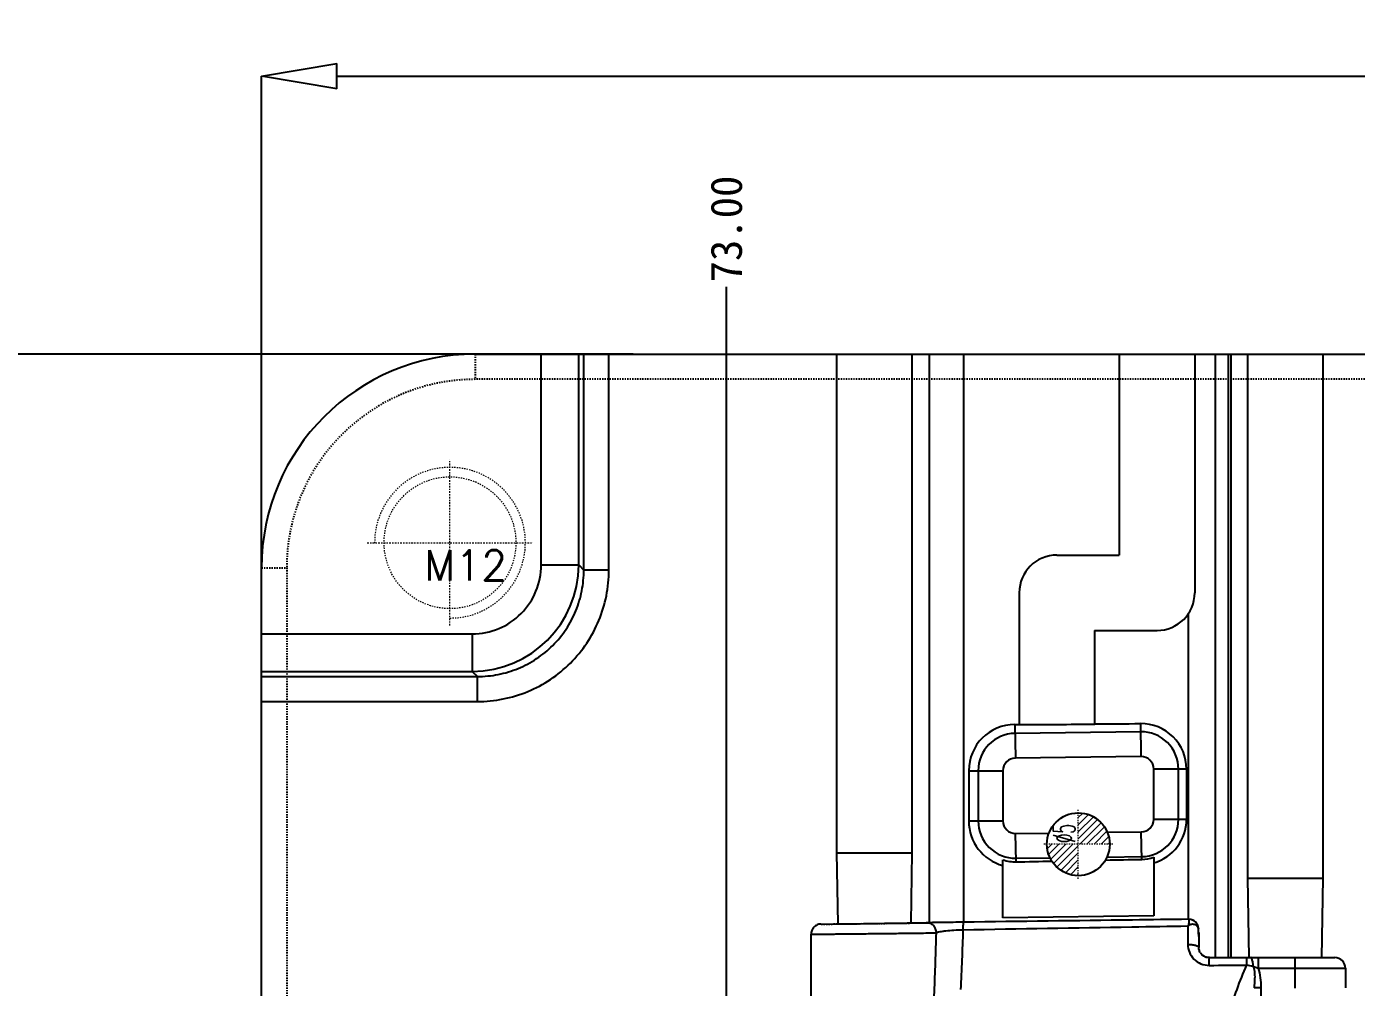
# Model space of a CAD drawing. Header units: millimetres. Extents: x -7602 to -5759, y 1469 to 2216.
# Drawn here: x -7443.7 to -7337.9, y 1932.7 to 2009.1 of the extents above; entities that cross this region are included whole.
import ezdxf

# ---------------------------------------------------------------- set-up
doc = ezdxf.new("R2010")
doc.units = ezdxf.units.MM
doc.linetypes.add('CENTER', pattern=[0.6, 0.375, -0.075, 0.075, -0.075])
doc.linetypes.add('HIDDEN', pattern=[0.2, 0.1, -0.1])
for name, color, linetype, lineweight in [('cool', 153, 'HIDDEN', 9), ('dim', 82, 'Continuous', 9), ('epin', 13, 'Continuous', 9), ('screw', 33, 'Continuous', 13)]:
    doc.layers.add(name, color=color, linetype=linetype, lineweight=lineweight)
doc.layers.add('DEFAULT_2', color=8, linetype='HIDDEN')
doc.styles.add('TXT', font='txt.shx', dxfattribs={"bigfont": 'gbcbig.shx'})
doc.styles.add('TXT05', font='txt.shx', dxfattribs={"width": 0.5, "bigfont": 'gbcbig.shx'})
doc.dimstyles.get("Standard").update_dxf_attribs({"dimtxt": 0.15625, "dimasz": 0.1875, "dimexe": 0.125, "dimexo": 0.0625, "dimtad": 0, "dimtih": 1, "dimtoh": 1, "dimdsep": 46, "dimtxsty": 'Standard', "dimcen": 0.09, "dimadec": 0, "dimazin": 0, "dimtp": 0.01, "dimtm": 0.01, "dimtfac": 1, "dimtofl": 0, "dimtmove": 0, "dimatfit": 3, "dimfxl": 0, "dimtolj": 1, "dimarcsym": 0})
doc.dimstyles.new('STANDARD$0', dxfattribs={"dimscale": 2, "dimtxt": 3, "dimasz": 3, "dimexe": 1.25, "dimexo": 0.625, "dimgap": 0.5, "dimtad": 0, "dimdsep": 46, "dimlunit": 6, "dimtxsty": 'Standard', "dimblk": 'CLOSEDBLANK', "dimcen": 0, "dimclrt": 2, "dimazin": 2, "dimtfac": 2, "dimtmove": 1, "dimatfit": 3, "dimfxl": 0, "dimtolj": 1, "dimtzin": 0, "dimarcsym": 0})

# ---------------------------------------------------------------- blocks, each defined once
blk = doc.blocks.new('epin_ejp_5')
at = {"layer": 'epin'}
h = blk.add_hatch(dxfattribs=at)
h.set_pattern_fill('_ANSI31', color=123, scale=0.125, angle=90, style=0)
h.set_pattern_definition([(135, (-467.6036, -280.68332), (-0.280633, -0.280633), [])])
h.paths.add_polyline_path([(0, 2.5, 0.414214), (-2.5, 0), (0, 0)])
h.paths.add_polyline_path([(2.5, 0), (0, 0), (0, -2.5, 0.414214)])
at = {"layer": 'epin', "color": 1, "linetype": 'CENTER', "ltscale": 0.155494}
for p, q in [((0, -2.75), (0, 2.75)), ((-2.75, 0), (2.75, 0))]:
    blk.add_line(p, q, dxfattribs=at)
at = {"layer": 'epin'}
blk.add_circle((0, 0), 2.5, dxfattribs=at)
at = {"layer": 'epin', "color": 6, "style": 'TXT05', "width": 0.5}
blk.add_text('%%c5', height=1.75, dxfattribs=at).set_placement((0.1, 0.25))
blk = doc.blocks.new('cool_jt_f11')
at = {"layer": 'cool', "ltscale": 0.3}
for p, q in [((0, 5.11), (0.58, 4.53)), ((0, 5.11), (10, 4.8)), ((0.58, 4.53), (0.58, -4.53)), ((11, 4.21), (0.58, 4.53)), ((0.58, 4.53), (11, 4.21)), ((10, 4.8), (10.58, 4.22)), ((10, 4.8), (10, -4.8)), ((11.21, 4), (11, 4.21)), ((11, -4.21), (11, 4.21)), ((11.21, -4), (11.21, 4)), ((0.58, -4.53), (11, -4.21)), ((10, -4.8), (10.58, -4.22)), ((11, -4.21), (11.21, -4)), ((0.58, -4.53), (0, -5.11)), ((0, -5.11), (10, -4.8))]:
    blk.add_line(p, q, dxfattribs=at)
blk = doc.blocks.new('cool_jt_g11')
at = {"layer": 'cool', "ltscale": 0.3}
for p, q in [((0, 4), (8, 4)), ((8, -4), (0, 4)), ((0, -4), (8, 4)), ((8, 4), (8, -4)), ((8, 4), (9, 3)), ((9, 3), (9, -3)), ((8, -4), (9, -3)), ((0, -4), (8, -4))]:
    blk.add_line(p, q, dxfattribs=at)
blk = doc.blocks.new('screw_m12_g')
at = {"layer": 'screw', "color": 1, "linetype": 'CENTER', "ltscale": 0.373186}
for p, q in [((0, -6.6), (0, 6.6)), ((-6.6, 0), (6.6, 0))]:
    blk.add_line(p, q, dxfattribs=at)
at = {"layer": 'screw', "color": 33, "linetype": 'HIDDEN', "ltscale": 0.373186}
blk.add_circle((0, 0), 5.25, dxfattribs=at)
at = {"layer": 'screw', "color": 92, "linetype": 'HIDDEN', "ltscale": 0.373186}
blk.add_arc((0, 0), 6, 270, 180, dxfattribs=at)
at = {"layer": 'screw', "color": 6, "linetype": 'ByBlock', "ltscale": 0.870768, "style": 'TXT'}
blk.add_text('M12', height=2.4, dxfattribs=at).set_placement((-2.04, -3))
blk = doc.blocks.new('36')
at = {"layer": 'cool', "linetype": 'ByBlock', "ltscale": 0.932966}
for p, q in [((13910.12, -854.74), (13907.12, -856.48)), ((13913.12, -856.48), (13910.12, -854.74)), ((13913.12, -856.48), (13907.12, -856.48)), ((13907.12, -857.48), (13907.12, -856.48)), ((13913.12, -856.48), (13913.12, -936.48)), ((13841.33, -857.48), (13907.12, -857.48)), ((13907.12, -857.48), (13910.12, -860.48)), ((13910.12, -860.48), (13907.12, -863.48)), ((13841.33, -863.48), (13907.12, -863.48)), ((13907.12, -863.48), (13907.12, -897.48)), ((13907.12, -897.48), (13841.33, -897.48)), ((13910.12, -900.48), (13907.12, -897.48)), ((13910.12, -900.48), (13907.12, -903.48)), ((13907.12, -903.48), (13841.33, -903.48)), ((13907.12, -936.48), (13907.12, -903.48))]:
    blk.add_line(p, q, dxfattribs=at)
at = {"layer": 'cool', "color": 1, "linetype": 'CENTER', "ltscale": 0.621977}
for p, q in [((13910.12, -854.74), (13910.12, -945.48)), ((13830.12, -860.48), (13910.12, -860.48)), ((13910.12, -900.48), (13830.12, -900.48))]:
    blk.add_line(p, q, dxfattribs=at)
at = {"layer": 'cool', "color": 6, "linetype": 'ByBlock', "ltscale": 0.932966}
for p in [(13830.12, -860.48), (13830.12, -900.48)]:
    blk.add_blockref('cool_jt_f11', p, dxfattribs=at)
at = {"layer": 'cool', "color": 6, "linetype": 'ByBlock', "ltscale": 0.932966, "rotation": 90}
blk.add_blockref('cool_jt_g11', (13910.12, -945.48), dxfattribs=at)
at = {"layer": 'screw', "color": 0, "linetype": 'ByBlock', "ltscale": 0.870768}
blk.add_blockref('screw_m12_g', (13845.12, -810.48), dxfattribs=at)
blk = doc.blocks.new('_ClosedBlank')
at = {"color": 0, "linetype": 'ByBlock', "lineweight": -2}
for p, q in [((-1, 0.167), (0, 0)), ((-1, 0.167), (-1, -0.167)), ((0, 0), (-1, -0.167))]:
    blk.add_line(p, q, dxfattribs=at)
blk = doc.blocks.new('*D63')
at = {"color": 4, "linetype": 'Continuous', "lineweight": -2, "ltscale": 0.870768}
for p, q in [((-7425.04, 1952.4), (-7425.04, 2005.2)), ((-7419.04, 2005.2), (-7328.4, 2005.2)), ((-7211.04, 2005.2), (-7301.4, 2005.2)), ((-7205.04, 1952.4), (-7205.04, 2005.2))]:
    blk.add_line(p, q, dxfattribs=at)
at = {"layer": 'Defpoints', "color": 0, "linetype": 'ByBlock', "ltscale": 0.870768}
for p in [(-7205.04, 2005.2), (-7425.04, 1952.4), (-7205.04, 1952.4)]:
    blk.add_point(p, dxfattribs=at)
at = {"color": 4, "linetype": 'ByBlock', "lineweight": -2, "ltscale": 0.870768, "xscale": 6, "yscale": 6, "zscale": 6, "rotation": 180}
blk.add_blockref('_ClosedBlank', (-7425.04, 2005.2), dxfattribs=at)
at = {"color": 4, "linetype": 'ByBlock', "lineweight": -2, "ltscale": 0.870768, "xscale": 6, "yscale": 6, "zscale": 6}
blk.add_blockref('_ClosedBlank', (-7205.04, 2005.2), dxfattribs=at)
at = {"color": 6, "linetype": 'ByBlock', "ltscale": 0.870768, "insert": (-7314.9, 2005.2), "char_height": 6, "attachment_point": 5}
blk.add_mtext('\\A1;220.00', dxfattribs=at)
blk = doc.blocks.new('*D64')
at = {"color": 4, "linetype": 'Continuous', "lineweight": -2, "ltscale": 0.870768}
for p, q in [((-7395.48, 1983.07), (-7453.56, 1983.07)), ((-7453.56, 1977.07), (-7453.56, 1933.9)), ((-7453.56, 1839.07), (-7453.56, 1908.9)), ((-7395.48, 1833.07), (-7453.56, 1833.07))]:
    blk.add_line(p, q, dxfattribs=at)
at = {"layer": 'Defpoints', "color": 0, "linetype": 'ByBlock', "ltscale": 0.870768}
for p in [(-7395.48, 1983.07), (-7453.56, 1833.07), (-7395.48, 1833.07)]:
    blk.add_point(p, dxfattribs=at)
at = {"color": 4, "linetype": 'ByBlock', "lineweight": -2, "ltscale": 0.870768, "xscale": 6, "yscale": 6, "zscale": 6}
for p, rotation in [((-7453.56, 1983.07), 90), ((-7453.56, 1833.07), 270)]:
    blk.add_blockref('_ClosedBlank', p, dxfattribs=dict(at, rotation=rotation))
at = {"color": 6, "linetype": 'ByBlock', "ltscale": 0.870768, "insert": (-7453.56, 1921.4), "char_height": 6, "attachment_point": 5, "rotation": 90}
blk.add_mtext('\\A1;150.00', dxfattribs=at)
blk = doc.blocks.new('*D58')
at = {"layer": 'Defpoints', "color": 0, "linetype": 'ByBlock', "ltscale": 0.870768}
for p in [(-7388.04, 1988.44), (-7388.04, 1930.82), (-7315.04, 1908.07)]:
    blk.add_point(p, dxfattribs=at)
at = {"layer": 'dim', "color": 4, "linetype": 'Continuous', "lineweight": -2, "ltscale": 0.870768}
blk.add_line((-7388.04, 1930.82), (-7388.04, 1988.44), dxfattribs=at)
at = {"layer": 'dim', "color": 6, "linetype": 'ByBlock', "ltscale": 0.870768, "insert": (-7388.04, 1993.03), "char_height": 2.5, "attachment_point": 5, "rotation": 90}
blk.add_mtext('\\A1;73.00', dxfattribs=at)

msp = doc.modelspace()

# ---------------------------------------------------------------- linework, layer by layer
at = {"color": 7, "linetype": 'Continuous'}
for p, q in [((-7408.042, 1983.07), (-7222.042, 1983.07)), ((-7402.791, 1966.298), (-7402.791, 1983.07)), ((-7399.802, 1966.298), (-7399.802, 1983.07)), ((-7399.396, 1965.891), (-7399.396, 1983.07)), ((-7397.403, 1965.891), (-7397.403, 1983.07)), ((-7379.282, 1983.07), (-7379.282, 1943.393)), ((-7373.282, 1983.07), (-7373.282, 1943.392)), ((-7371.897, 1937.829), (-7371.897, 1983.07)), ((-7369.16, 1937.867), (-7369.16, 1983.07)), ((-7356.78, 1983.07), (-7356.78, 1967.086)), ((-7350.78, 1983.07), (-7350.78, 1964.086)), ((-7349.114, 1935.054), (-7349.114, 1983.07)), ((-7348.123, 1983.07), (-7348.123, 1935.054)), ((-7347.876, 1935.054), (-7347.876, 1983.07)), ((-7346.576, 1983.07), (-7346.576, 1941.383)), ((-7340.576, 1983.07), (-7340.576, 1941.382)), ((-7402.791, 1966.298), (-7399.802, 1966.298)), ((-7399.802, 1966.298), (-7399.396, 1965.891)), ((-7361.742, 1967.086), (-7356.78, 1967.086)), ((-7425.042, 1850.07), (-7425.042, 1966.07)), ((-7397.403, 1965.891), (-7399.396, 1965.891)), ((-7364.742, 1964.086), (-7364.742, 1953.595)), ((-7351.262, 1938.098), (-7351.262, 1962.455)), ((-7358.742, 1961.086), (-7358.742, 1953.628)), ((-7358.742, 1961.086), (-7353.78, 1961.086)), ((-7425.042, 1960.819), (-7408.27, 1960.819)), ((-7408.27, 1960.819), (-7408.27, 1957.83)), ((-7425.042, 1957.83), (-7408.27, 1957.83)), ((-7408.27, 1957.83), (-7407.863, 1957.424)), ((-7425.042, 1957.424), (-7407.863, 1957.424)), ((-7407.863, 1955.431), (-7407.863, 1957.424)), ((-7425.042, 1955.431), (-7407.863, 1955.431)), ((-7365.089, 1953.606), (-7364.742, 1953.607)), ((-7365.089, 1953.606), (-7365.055, 1950.924)), ((-7355.089, 1953.671), (-7355.055, 1951.053)), ((-7355.08, 1953.023), (-7365.08, 1952.894)), ((-7355.055, 1951.053), (-7365.055, 1950.924)), ((-7368.76, 1949.925), (-7368.76, 1945.924)), ((-7368.76, 1949.925), (-7366.041, 1949.925)), ((-7368.011, 1949.925), (-7368.011, 1945.924)), ((-7366.041, 1949.925), (-7366.041, 1945.924)), ((-7354.043, 1946.053), (-7354.043, 1950.054)), ((-7351.433, 1950.054), (-7354.043, 1950.054)), ((-7352.073, 1946.053), (-7352.073, 1950.054)), ((-7351.433, 1950.054), (-7351.433, 1946.053)), ((-7368.76, 1945.924), (-7366.041, 1945.924)), ((-7351.433, 1946.053), (-7354.043, 1946.053)), ((-7365.029, 1944.925), (-7362.378, 1944.959)), ((-7365, 1942.668), (-7365.029, 1944.925)), ((-7357.729, 1945.019), (-7355.029, 1945.054)), ((-7355.001, 1942.866), (-7355.029, 1945.054)), ((-7379.282, 1943.393), (-7379.183, 1937.734)), ((-7379.282, 1943.393), (-7378.795, 1943.393)), ((-7378.795, 1943.393), (-7373.282, 1943.392)), ((-7373.282, 1943.392), (-7373.379, 1937.809)), ((-7365.004, 1942.955), (-7362.297, 1942.99)), ((-7357.76, 1943.049), (-7355.004, 1943.084)), ((-7354.042, 1943.047), (-7354.042, 1938.367)), ((-7366.042, 1938.215), (-7366.042, 1942.833)), ((-7346.576, 1941.383), (-7346.465, 1935.054)), ((-7346.576, 1941.383), (-7346.089, 1941.383)), ((-7346.089, 1941.383), (-7340.576, 1941.382)), ((-7340.576, 1941.382), (-7340.686, 1935.054)), ((-7380.513, 1937.717), (-7379.183, 1937.734)), ((-7374.376, 1937.793), (-7373.838, 1937.801)), ((-7373.379, 1937.809), (-7371.897, 1937.829)), ((-7354.042, 1938.365), (-7366.042, 1938.211)), ((-7351.098, 1938.082), (-7351.262, 1938.098)), ((-7381.307, 1899.235), (-7381.307, 1936.905)), ((-7351.321, 1937.544), (-7351.326, 1936.105)), ((-7350.488, 1937.383), (-7350.488, 1937.383)), ((-7350.462, 1937.023), (-7350.462, 1935.858)), ((-7349.61, 1935.054), (-7339.639, 1935.054)), ((-7345.714, 1934.204), (-7345.714, 1935.054)), ((-7342.773, 1932.608), (-7342.773, 1935.054)), ((-7345.714, 1934.204), (-7338.788, 1934.204)), ((-7338.788, 1934.204), (-7338.788, 1932.642)), ((-7346.038, 1932.678), (-7345.49, 1932.678)), ((-7345.49, 1903.459), (-7345.49, 1932.678))]:
    msp.add_line(p, q, dxfattribs=at)
msp.add_circle((-7360.042, 1944.07), 2.5, dxfattribs=at)
for centre, radius, start, end in [((-7408.042, 1966.07), 17, 90, 180), ((-7408.289, 1966.317), 8.486, 270.12807, 359.87193), ((-7361.742, 1964.086), 3, 90, 180), ((-7353.78, 1964.086), 3, 270, 0), ((-7365.077, 1949.923), 3.683, 90.18639, 179.96778), ((-7371.851, 3743.356), 1789.776, 270.227589, 270.419669), ((-7371.202, 3653.15), 1699.555, 270.420059, 270.543225), ((-7355.052, 1950.052), 3.62, 0.03515, 90.57691), ((-7365.042, 1949.925), 2.969, 90.73912, 180), ((-7355.042, 1950.054), 2.969, 0, 90.73912), ((-7365.042, 1949.925), 0.999, 90.73912, 180), ((-7355.042, 1950.054), 0.999, 0, 90.73912), ((-7365.079, 1945.926), 3.681, 180.0208, 254.83149), ((-7365.042, 1945.924), 2.969, 180, 270.73912), ((-7365.042, 1945.924), 0.999, 180, 270.73912), ((-7355.042, 1946.053), 0.999, 270.73912, 0), ((-7355.042, 1946.053), 2.969, 270.73912, 0), ((-7355.051, 1946.055), 3.618, 286.18813, 359.97831), ((-7355.049, 1945.758), 2.892, 270.95678, 290.38217), ((-7365.067, 1945.62), 2.952, 250.71913, 271.30223), ((-7391.139, 3085.012), 1147.342, 270.62057, 270.837154), ((-7395.529, 1936.826), 44.289, 1.01732, 1.21814), ((-7351.256, 1937.334), 0.765, 27.6511, 52.71587), ((-7556.878, 1942.283), 187.744, 357.73946, 358.46162), ((-7358.791, 1936.711), 8.328, 3.02399, 4.53799), ((-7358.69, 1936.715), 8.227, 1.52719, 3.02703), ((-7358.388, 1936.723), 7.925, 0.00639, 1.53039), ((-7349.683, 1935.861), 0.779, 194.77006, 198.40117), ((-7749.446, 1949.763), 380.456, 357.39998, 357.75783), ((-7349.652, 1935.883), 0.817, 214.51611, 231.76778), ((-7349.637, 1935.902), 0.842, 231.72269, 234.14659), ((-7339.639, 1934.204), 0.851, 0.05141, 90.02424), ((-7349.483, 1915.745), 18.911, 79.78426, 81.34946)]:
    msp.add_arc(centre, radius, start, end, dxfattribs=at)
for points, knots in [([(-7408.27, 1960.819), (-7407.557, 1960.819), (-7406.115, 1961.102), (-7404.292, 1962.32), (-7403.074, 1964.144), (-7402.791, 1965.585), (-7402.791, 1966.298)], [0, 0, 0, 0, 0.2500347, 0.5000273, 0.7499757, 1, 1, 1, 1]), ([(-7407.863, 1955.431), (-7407.18, 1955.431), (-7405.808, 1955.565), (-7403.833, 1956.162), (-7402.011, 1957.133), (-7400.415, 1958.442), (-7399.106, 1960.038), (-7398.134, 1961.86), (-7397.537, 1963.836), (-7397.403, 1965.207), (-7397.403, 1965.891)], [0, 0, 0, 0, 0.1249985, 0.2499807, 0.3749652, 0.4999474, 0.6249317, 0.7499356, 0.8749714, 1, 1, 1, 1]), ([(-7407.863, 1957.424), (-7407.31, 1957.423), (-7406.199, 1957.529), (-7404.598, 1958.01), (-7403.121, 1958.794), (-7401.827, 1959.854), (-7400.767, 1961.148), (-7399.982, 1962.625), (-7399.501, 1964.226), (-7399.395, 1965.337), (-7399.396, 1965.891)], [0, 0, 0, 0, 0.1249874, 0.2499675, 0.3749566, 0.4999472, 0.6249398, 0.7499485, 0.8749825, 1, 1, 1, 1]), ([(-7380.531, 1937.717), (-7380.634, 1937.715), (-7380.842, 1937.668), (-7381.1, 1937.484), (-7381.269, 1937.216), (-7381.307, 1937.008), (-7381.307, 1936.905)], [0, 0, 0, 0, 0.2498302, 0.4998663, 0.7499207, 1, 1, 1, 1]), ([(-7379.183, 1937.734), (-7379.183, 1937.733), (-7379.179, 1937.735), (-7379.175, 1937.733), (-7379.165, 1937.734), (-7379.145, 1937.734), (-7379.11, 1937.734), (-7379.058, 1937.734), (-7378.991, 1937.735), (-7378.91, 1937.735), (-7378.816, 1937.736), (-7378.749, 1937.737), (-7378.713, 1937.737)], [0, 0, 0, 0, 0.004048, 0.0161133, 0.0361742, 0.0642001, 0.1440208, 0.2553211, 0.3976851, 0.5700603, 0.7712355, 1, 1, 1, 1]), ([(-7373.838, 1937.801), (-7373.803, 1937.801), (-7373.737, 1937.802), (-7373.645, 1937.804), (-7373.566, 1937.805), (-7373.501, 1937.806), (-7373.45, 1937.807), (-7373.417, 1937.808), (-7373.397, 1937.809), (-7373.387, 1937.808), (-7373.383, 1937.81), (-7373.379, 1937.809), (-7373.379, 1937.809)], [0, 0, 0, 0, 0.2293876, 0.4306139, 0.6027274, 0.7447768, 0.855915, 0.9357123, 0.9637565, 0.9838439, 0.9959352, 1, 1, 1, 1]), ([(-7372.138, 1937.824), (-7372.125, 1937.824), (-7372.044, 1937.826), (-7371.963, 1937.827), (-7371.897, 1937.829)], [0, 0, 0, 0, 0.1706546, 1, 1, 1, 1]), ([(-7371.337, 1937.02), (-7371.337, 1937.126), (-7371.378, 1937.338), (-7371.557, 1937.607), (-7371.824, 1937.785), (-7372.035, 1937.825), (-7372.138, 1937.824)], [0, 0, 0, 0, 0.2518327, 0.5026236, 0.7518737, 1, 1, 1, 1]), ([(-7369.16, 1937.867), (-7369.439, 1937.863), (-7370.351, 1937.851), (-7371.264, 1937.839), (-7371.897, 1937.829)], [0, 0, 0, 0, 0.3058734, 1, 1, 1, 1]), ([(-7369.202, 1937.243), (-7369.202, 1937.326), (-7369.201, 1937.444), (-7369.196, 1937.594), (-7369.191, 1937.686), (-7369.185, 1937.759), (-7369.178, 1937.816), (-7369.172, 1937.846), (-7369.165, 1937.867), (-7369.16, 1937.867)], [0, 0, 0, 0, 0.3946867, 0.5660528, 0.7136416, 0.8332589, 0.9218371, 0.977141, 1, 1, 1, 1]), ([(-7351.262, 1938.098), (-7352.755, 1938.079), (-7358.721, 1938.001), (-7364.687, 1937.924), (-7369.16, 1937.867)], [0, 0, 0, 0, 0.2501736, 1, 1, 1, 1]), ([(-7351.262, 1938.098), (-7351.26, 1938.098), (-7351.262, 1938.087), (-7351.258, 1938.073), (-7351.258, 1938.044), (-7351.256, 1938.007), (-7351.255, 1937.96), (-7351.253, 1937.879), (-7351.251, 1937.814), (-7351.25, 1937.768)], [0, 0, 0, 0, 0.0178102, 0.0685301, 0.1516176, 0.2660904, 0.4103498, 0.5823835, 1, 1, 1, 1]), ([(-7351.028, 1937.694), (-7351.066, 1937.69), (-7351.143, 1937.674), (-7351.218, 1937.64), (-7351.247, 1937.613)], [0, 0, 0, 0, 0.4949157, 1, 1, 1, 1]), ([(-7350.669, 1937.631), (-7350.693, 1937.645), (-7350.806, 1937.694), (-7350.934, 1937.705), (-7351.028, 1937.694)], [0, 0, 0, 0, 0.2297882, 1, 1, 1, 1]), ([(-7381.307, 1936.913), (-7381.307, 1936.912), (-7381.301, 1936.914), (-7381.295, 1936.912), (-7381.28, 1936.913), (-7381.262, 1936.912), (-7381.238, 1936.912), (-7381.195, 1936.912), (-7381.128, 1936.913), (-7381.033, 1936.913), (-7380.916, 1936.914), (-7380.781, 1936.915), (-7380.561, 1936.917), (-7380.242, 1936.92), (-7379.81, 1936.924), (-7379.317, 1936.929), (-7378.773, 1936.934), (-7378.185, 1936.94), (-7377.346, 1936.949), (-7376.269, 1936.96), (-7374.997, 1936.974), (-7374.159, 1936.984), (-7373.755, 1936.989)], [0, 0, 0, 0, 0.0003592, 0.0014321, 0.0032174, 0.0057133, 0.0089176, 0.0128282, 0.0227486, 0.0354273, 0.0508141, 0.0688412, 0.0894294, 0.1379329, 0.1954898, 0.2611113, 0.3336718, 0.4119264, 0.4945306, 0.6670658, 0.8394787, 1, 1, 1, 1]), ([(-7373.755, 1936.989), (-7373.225, 1936.995), (-7372.419, 1937.005), (-7371.613, 1937.015), (-7371.337, 1937.02)], [0, 0, 0, 0, 0.6568647, 1, 1, 1, 1]), ([(-7371.337, 1899.12), (-7371.381, 1900.681), (-7371.495, 1903.819), (-7371.673, 1908.544), (-7371.804, 1913.298), (-7371.853, 1918.068), (-7371.805, 1922.838), (-7371.674, 1927.593), (-7371.495, 1932.318), (-7371.381, 1935.456), (-7371.337, 1937.02)], [0, 0, 0, 0, 0.1235986, 0.2484552, 0.3740893, 0.4998821, 0.6258738, 0.7515203, 0.8762211, 1, 1, 1, 1]), ([(-7369.202, 1937.243), (-7369.449, 1937.237), (-7369.913, 1937.217), (-7370.465, 1937.173), (-7370.844, 1937.128), (-7371.059, 1937.095), (-7371.219, 1937.062), (-7371.305, 1937.036), (-7371.337, 1937.02)], [0, 0, 0, 0, 0.3434438, 0.6473574, 0.7726842, 0.8747129, 0.9512367, 1, 1, 1, 1]), ([(-7351.321, 1937.544), (-7352.812, 1937.52), (-7358.773, 1937.421), (-7364.733, 1937.318), (-7369.202, 1937.243)], [0, 0, 0, 0, 0.2502064, 1, 1, 1, 1]), ([(-7350.512, 1937.433), (-7350.524, 1937.476), (-7350.564, 1937.556), (-7350.633, 1937.61), (-7350.669, 1937.631)], [0, 0, 0, 0, 0.5216719, 1, 1, 1, 1]), ([(-7351.326, 1936.105), (-7351.327, 1935.889), (-7351.241, 1935.45), (-7350.866, 1934.893), (-7350.298, 1934.519), (-7349.848, 1934.433), (-7349.624, 1934.433)], [0, 0, 0, 0, 0.2453012, 0.4933549, 0.7452128, 1, 1, 1, 1]), ([(-7351.326, 1936.105), (-7351.216, 1936.105), (-7351.056, 1936.097), (-7350.852, 1936.067), (-7350.723, 1936.038), (-7350.614, 1936.001), (-7350.521, 1935.956), (-7350.462, 1935.897), (-7350.462, 1935.858)], [0, 0, 0, 0, 0.3523585, 0.5137079, 0.6574066, 0.7791316, 0.8762619, 1, 1, 1, 1]), ([(-7350.325, 1935.42), (-7350.355, 1935.463), (-7350.391, 1935.528), (-7350.416, 1935.596), (-7350.423, 1935.615)], [0, 0, 0, 0, 0.7203074, 1, 1, 1, 1]), ([(-7349.61, 1935.054), (-7349.723, 1935.054), (-7349.909, 1935.089), (-7350.072, 1935.178), (-7350.13, 1935.22)], [0, 0, 0, 0, 0.6149419, 1, 1, 1, 1]), ([(-7349.624, 1934.433), (-7349.624, 1934.476), (-7349.623, 1934.559), (-7349.622, 1934.678), (-7349.621, 1934.784), (-7349.619, 1934.876), (-7349.617, 1934.949), (-7349.616, 1934.999), (-7349.614, 1935.027), (-7349.613, 1935.042), (-7349.611, 1935.049), (-7349.611, 1935.054), (-7349.61, 1935.054)], [0, 0, 0, 0, 0.2071283, 0.4003234, 0.5734032, 0.7212665, 0.8404876, 0.9278861, 0.9589655, 0.9814122, 0.995085, 1, 1, 1, 1]), ([(-7346.639, 1934.441), (-7346.639, 1934.483), (-7346.638, 1934.565), (-7346.638, 1934.683), (-7346.638, 1934.788), (-7346.637, 1934.878), (-7346.637, 1934.942), (-7346.636, 1934.985), (-7346.636, 1935.009), (-7346.636, 1935.027), (-7346.636, 1935.042), (-7346.634, 1935.048), (-7346.636, 1935.054), (-7346.635, 1935.054)], [0, 0, 0, 0, 0.2076621, 0.4011369, 0.5743145, 0.722155, 0.8412775, 0.8890591, 0.9285382, 0.9595363, 0.9818872, 0.995426, 1, 1, 1, 1]), ([(-7346.233, 1934.965), (-7346.244, 1934.989), (-7346.263, 1935.027), (-7346.303, 1935.054), (-7346.319, 1935.054)], [0, 0, 0, 0, 0.6133492, 1, 1, 1, 1]), ([(-7346.129, 1934.356), (-7346.134, 1934.476), (-7346.148, 1934.645), (-7346.19, 1934.847), (-7346.217, 1934.93), (-7346.233, 1934.965)], [0, 0, 0, 0, 0.5805422, 0.8160867, 1, 1, 1, 1]), ([(-7346.64, 1901.699), (-7347.19, 1902.966), (-7348.164, 1905.576), (-7349.213, 1909.64), (-7349.849, 1913.825), (-7350.063, 1918.07), (-7349.849, 1922.316), (-7349.213, 1926.501), (-7348.163, 1930.564), (-7347.189, 1933.174), (-7346.639, 1934.441)], [0, 0, 0, 0, 0.1231627, 0.2478786, 0.3736686, 0.5000032, 0.6263377, 0.7521277, 0.8768441, 1, 1, 1, 1]), ([(-7346.038, 1932.678), (-7346.022, 1932.819), (-7345.994, 1933.101), (-7345.976, 1933.526), (-7345.996, 1933.949), (-7346.061, 1934.232), (-7346.129, 1934.356)], [0, 0, 0, 0, 0.250264, 0.5005074, 0.7506773, 1, 1, 1, 1]), ([(-7346.129, 1934.356), (-7346.096, 1934.34), (-7345.962, 1934.277), (-7345.821, 1934.233), (-7345.714, 1934.204)], [0, 0, 0, 0, 0.249243, 1, 1, 1, 1]), ([(-7345.49, 1932.678), (-7345.49, 1932.937), (-7345.511, 1933.452), (-7345.615, 1933.966), (-7345.714, 1934.204)], [0, 0, 0, 0, 0.5005556, 1, 1, 1, 1])]:
    msp.add_open_spline(points, degree=3, knots=knots, dxfattribs=at)
for points in [[(-7365, 1942.668), (-7364.051, 1942.69), (-7363.102, 1942.711), (-7362.153, 1942.731)], [(-7357.879, 1942.816), (-7356.92, 1942.833), (-7355.96, 1942.85), (-7355.001, 1942.866)], [(-7350.793, 1937.943), (-7350.882, 1938.011), (-7350.989, 1938.059), (-7351.098, 1938.082)], [(-7350.488, 1937.369), (-7350.497, 1937.48), (-7350.527, 1937.591), (-7350.578, 1937.688)], [(-7351.247, 1937.613), (-7351.272, 1937.59), (-7351.296, 1937.567), (-7351.321, 1937.544)], [(-7350.437, 1935.663), (-7350.454, 1935.727), (-7350.462, 1935.793), (-7350.462, 1935.858)], [(-7349.624, 1934.433), (-7348.629, 1934.436), (-7347.634, 1934.438), (-7346.639, 1934.441)]]:
    msp.add_open_spline(points, degree=3, dxfattribs=at)
at = {"layer": 'DEFAULT_2', "color": 8, "linetype": 'HIDDEN'}
for p, q in [((-7408.042, 1983.07), (-7408.042, 1981.07)), ((-7222.042, 1981.07), (-7408.042, 1981.07)), ((-7425.042, 1966.07), (-7423.042, 1966.07)), ((-7423.042, 1966.07), (-7423.042, 1850.07)), ((-7374.169, 1937.793), (-7373.572, 1937.801)), ((-7373.572, 1937.801), (-7373.057, 1937.809)), ((-7350.471, 1937.206), (-7350.488, 1937.383)), ((-7350.488, 1937.383), (-7350.488, 1937.369)), ((-7350.462, 1937.023), (-7350.471, 1937.206))]:
    msp.add_line(p, q, dxfattribs=at)
msp.add_lwpolyline([(-7350.488, 1937.383), (-7350.493, 1937.422), (-7350.515, 1937.529), (-7350.551, 1937.632), (-7350.602, 1937.731), (-7350.666, 1937.821), (-7350.745, 1937.903), (-7350.838, 1937.975), (-7350.945, 1938.033), (-7351.064, 1938.074), (-7351.098, 1938.082)], dxfattribs=at)
for centre, radius, start, end in [((-7408.042, 1966.07), 15, 90, 180), ((-7400.705, 3820.783), 1883.178, 270.649823, 270.807396), ((-7351.722, 1937.102), 1.255, 12.84393, 15.28425), ((-7351.826, 1937.08), 1.361, 8.41004, 12.81218), ((-7351.94, 1937.062), 1.476, 6.81214, 8.44385), ((-7352.014, 1937.053), 1.55, 5.6605, 6.81396), ((-7349.623, 1935.923), 0.867, 234.2245, 252.55404), ((-7349.61, 1935.964), 0.91, 252.56923, 269.99092)]:
    msp.add_arc(centre, radius, start, end, dxfattribs=at)
for points, knots in [([(-7380.513, 1937.717), (-7380.512, 1937.716), (-7380.504, 1937.718), (-7380.491, 1937.715), (-7380.467, 1937.717), (-7380.434, 1937.716), (-7380.391, 1937.717), (-7380.316, 1937.717), (-7380.199, 1937.718), (-7380.033, 1937.72), (-7379.833, 1937.722), (-7379.6, 1937.724), (-7379.435, 1937.726), (-7379.347, 1937.727)], [0, 0, 0, 0, 0.0042643, 0.0165089, 0.0368001, 0.0651999, 0.1017373, 0.1463097, 0.2590108, 0.4021595, 0.5744215, 0.7743199, 1, 1, 1, 1]), ([(-7373.057, 1937.809), (-7372.949, 1937.81), (-7372.643, 1937.815), (-7372.337, 1937.82), (-7372.138, 1937.824)], [0, 0, 0, 0, 0.3522243, 1, 1, 1, 1])]:
    msp.add_open_spline(points, degree=3, knots=knots, dxfattribs=at)
for points in [[(-7350.512, 1937.433), (-7350.505, 1937.425), (-7350.498, 1937.415), (-7350.494, 1937.405)], [(-7350.494, 1937.405), (-7350.491, 1937.398), (-7350.489, 1937.391), (-7350.488, 1937.383)]]:
    msp.add_open_spline(points, degree=3, dxfattribs=at)

# ---------------------------------------------------------------- block references
at = {"color": 0, "linetype": 'ByBlock'}
msp.add_blockref('36', (-21255.165, 2778.546), dxfattribs=at)
at = {"layer": 'epin', "color": 6, "linetype": 'ByBlock', "ltscale": 0.870768, "rotation": 90}
msp.add_blockref('epin_ejp_5', (-7360.042, 1944.07), dxfattribs=at)

# ---------------------------------------------------------------- dimensions: what is measured, and where the dimension line sits
at = {"color": 0, "linetype": 'ByBlock', "ltscale": 0.870768}
dim = msp.add_linear_dim(base=(-7205.042, 2005.203), p1=(-7425.042, 1952.398), p2=(-7205.042, 1952.398), dimstyle='STANDARD$0', override={"dimexe": 0, "dimexo": 0, "dimgap": 0, "dimzin": 0, "dimclrd": 4, "dimclre": 4, "dimclrt": 6, "dimfxl": 1.25, "dimarcsym": 1}, dxfattribs=at)
dim.commit()
dim.dimension.update_dxf_attribs({"geometry": '*D63', "text_midpoint": (-7314.902, 2005.203), "dimtype": 160})
dim = msp.add_linear_dim(base=(-7453.56, 1833.07), p1=(-7395.476, 1983.07), p2=(-7395.476, 1833.07), angle=90, dimstyle='STANDARD$0', override={"dimexe": 0, "dimexo": 0, "dimgap": 0, "dimzin": 0, "dimclrd": 4, "dimclre": 4, "dimclrt": 6, "dimfxl": 1.25, "dimarcsym": 1}, dxfattribs=at)
dim.commit()
dim.dimension.update_dxf_attribs({"geometry": '*D64', "text_midpoint": (-7453.56, 1921.402), "dimtype": 160})
at = {"layer": 'dim', "color": 0, "linetype": 'ByBlock', "ltscale": 0.870768}
dim = msp.add_ordinate_dim(feature_location=(-7388.042, 1930.82), offset=(0, 57.624), dtype=1, origin=(-7315.042, 1908.07), dimstyle='Standard', override={"dimtxt": 2.5, "dimasz": 2, "dimexe": 0, "dimexo": 0, "dimgap": 0, "dimtih": 0, "dimtoh": 0, "dimzin": 0, "dimcen": 0, "dimclrd": 4, "dimclre": 4, "dimclrt": 6, "dimadec": 2, "dimtp": 0, "dimtm": 0, "dimfxl": 1.25, "dimtzin": 0, "dimarcsym": 1}, dxfattribs=at)
dim.commit()
dim.dimension.update_dxf_attribs({"geometry": '*D58', "text_midpoint": (-7388.042, 1993.028)})

doc.saveas('drawing.dxf')
